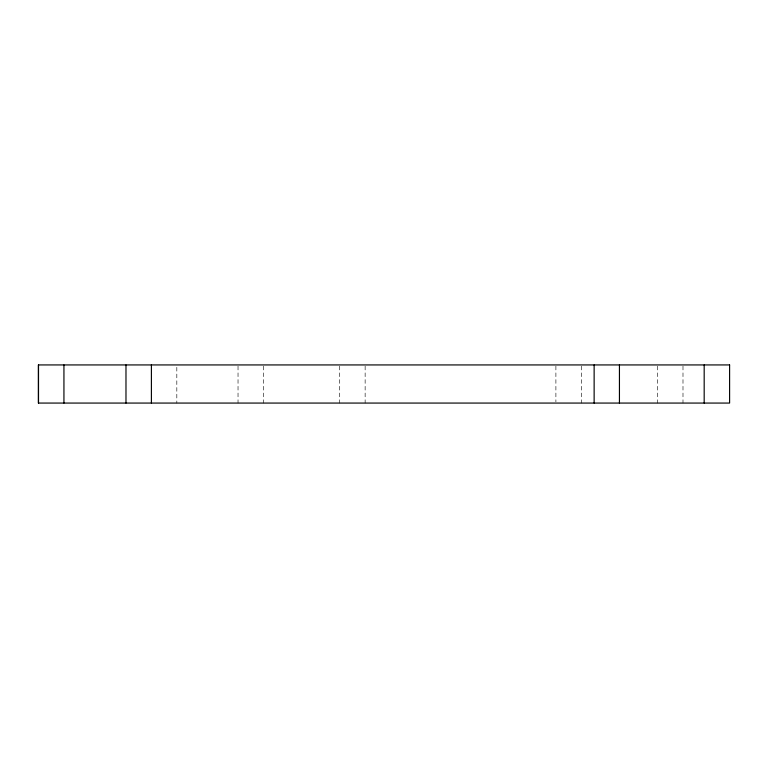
<?xml version="1.0" encoding="UTF-8"?>
<svg xmlns="http://www.w3.org/2000/svg" width="768" height="768" viewBox="0 0 768 768"><rect width="100%" height="100%" fill="white"/><g stroke="black" fill="none" stroke-linecap="round" stroke-linejoin="round"><path stroke-width="0.58" stroke-dasharray="3.84 2.88" d="M682.992 366.125L682.992 403.066M657.571 366.125L657.571 403.066M581.318 366.125L581.318 403.066M555.898 366.125L555.898 401.875M365.136 366.125L365.136 403.066M339.715 366.125L339.715 403.066M263.453 366.125L263.453 403.066M238.032 366.125L238.032 403.066M176.822 367.315L176.822 403.066"/><path stroke-width="1.15" d="M704.179 364.934L704.179 403.066M619.44 364.934L619.44 403.066M594.134 364.934L594.134 403.066M151.402 364.934L151.402 403.066M125.981 364.934L125.981 403.066M63.936 364.934L63.936 403.066M38.515 364.934L38.515 403.066M729.6 364.934L38.4 364.934L38.4 403.066L729.6 403.066L729.6 364.934"/></g></svg>
